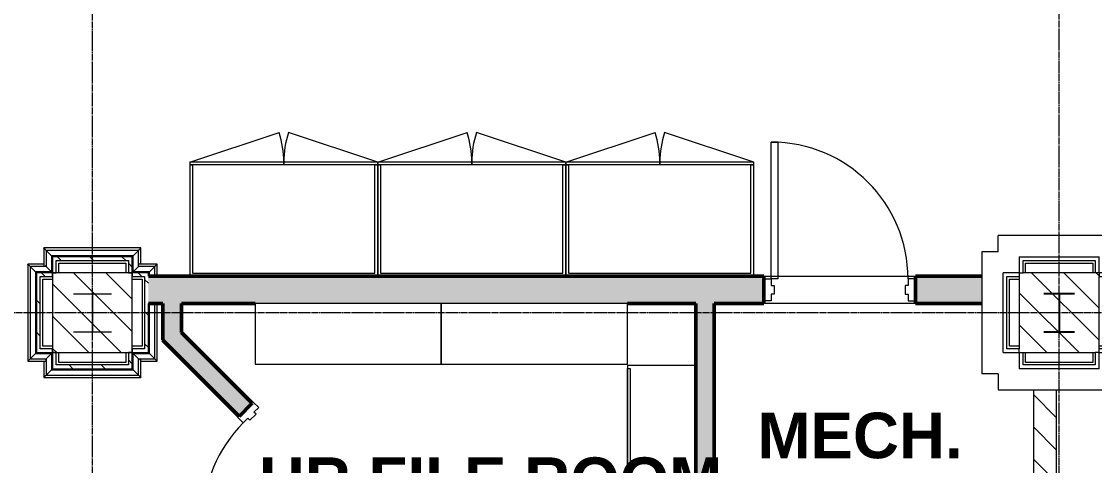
# Model space of a CAD drawing. Header units: inches. Extents: x -1205 to 1409, y -1117 to 895.
# Drawn here: x -363.5 to -81, y -269.5 to -152.6 of the extents above; entities that cross this region are included whole.
import ezdxf

# ---------------------------------------------------------------- set-up
doc = ezdxf.new("R2010")
doc.units = ezdxf.units.IN
doc.header["$MEASUREMENT"] = 0
doc.linetypes.add('Grid Line 1_4_', pattern=[0.4374999999999999, 0.2499999999999999, -0.06249999999999999, 0.06249999999999999, -0.06249999999999999])
for name, color, linetype, lineweight in [('A-AREA-IDEN', 2, 'Continuous', 9), ('A-DOOR', 31, 'Continuous', 13), ('A-DOOR-FRAM', 31, 'Continuous', 20), ('A-GENM', 13, 'Continuous', 9), ('A-WALL', 113, 'Continuous', 13), ('A-WALL-PATT', 111, 'Continuous', 13), ('I-FURN', 30, 'Continuous', 9), ('I-WALL', 2, 'Continuous', 13), ('Q-CASE', 31, 'Continuous', 9), ('S-COLS', 52, 'Continuous', 13), ('S-COLS-SYMB', 171, 'Continuous', 20), ('S-GRID', 1, 'Continuous', 9)]:
    doc.layers.add(name, color=color, linetype=linetype, lineweight=lineweight)
doc.styles.add('Arial_B', font='arialbd.ttf', dxfattribs={"height": 11.99999999999999})
pattern_1 = [(135, (0, 0), (-4.242640687119286, -4.242640687119285), [])]

# ---------------------------------------------------------------- blocks, each defined once
blk = doc.blocks.new('Decorative-Column - 8th - Standard-V6-8TH FLOOR TELECOM PLAN')
at = {"layer": 'A-GENM'}
h = blk.add_hatch(dxfattribs=at)
h.set_pattern_fill('FP_15', color=53, style=0, pattern_type=2)
h.set_pattern_definition([(135, (90.32, 229.744), (-4.242640687119286, -4.242640687119285), [])])
h.paths.add_polyline_path([(3.741907483012767, -10.00000000000045), (10.5, -10.00000000000045), (10.5, 10.99999999999954), (-10.5, 10.99999999999954), (-10.5, -10.00000000000045), (-7.307334257900492, -10.00000000000045)], flags=0)
at = {"layer": 'A-GENM', "color": 53}
for p, q in [((-16.06640652879247, 16.56640652863589), (-16.06640652879247, 20.8164065286334)), ((16.06640652863584, 20.8164065286334), (-16.06640652879248, 20.8164065286334)), ((16.06640652863583, 16.56640652879242), (16.06640652863583, 20.8164065286334)), ((-20.31640652863341, 16.5664065286359), (-20.3164065286334, -15.56640652879242)), ((-16.06640652879247, 16.56640652863589), (-20.3164065286334, 16.56640652863589)), ((-10.50000000023773, 15.25000000007866), (-10.50000000023773, 10.99999999999939)), ((-10.50000000023773, 15.25000000007866), (10.50000000008109, 15.25000000007865)), ((-9.500000000077758, 14.25000000007859), (9.500000000077737, 14.25000000007859)), ((-9.500000000077756, 11.00000000000077), (-9.500000000077756, 14.25000000007859)), ((9.500000000077739, 14.25000000007859), (9.500000000077739, 11.00000000000001)), ((10.49999999999938, 11.00000000023767), (10.49999999999938, 15.25000000007865)), ((16.06640652863583, 16.56640652879242), (20.31640652863339, 16.56640652879242)), ((20.3164065286334, -15.5664065286359), (20.31640652863339, 16.56640652879242)), ((-8.835786437785197, 10.99999999999494), (-8.835786437785197, 13.58578643778307)), ((-8.835786437785197, 13.58578643778307), (8.835786437784197, 13.58578643778307)), ((8.835786437784195, 13.58578643778306), (8.835786437784195, 10.99999999999775)), ((-14.75000000007866, -10.00000000023767), (-14.75000000007866, 11.00000000008115)), ((-10.50000000023773, 10.99999999999939), (-14.75000000007866, 10.99999999999939)), ((-13.75000000007859, 10.0000000000778), (-10.50000000000002, 10.0000000000778)), ((-13.75000000007859, -9.0000000000777), (-13.75000000007859, 10.0000000000778)), ((-13.08578643778307, -8.335786437785137), (-13.08578643778307, 9.335786437784256)), ((-13.08578643778307, 9.335786437784256), (-10.49999999999775, 9.335786437784256)), ((-10.50000000000002, 10.99999999992226), (-10.50000000000002, 10.0000000000778)), ((-10.49999999992222, 11.00000000000077), (-9.500000000077756, 11.00000000000077)), ((10.4999999999222, 11.00000000000001), (9.500000000077739, 11.00000000000001)), ((10.50000000000075, 10.99999999992216), (10.50000000000075, 10.0000000000777)), ((14.75000000007864, 11.00000000023767), (10.49999999999938, 11.00000000023767)), ((10.50000000000075, 10.0000000000777), (13.75000000007858, 10.0000000000777)), ((13.75000000007858, 10.0000000000777), (13.75000000007858, -9.000000000077796)), ((14.75000000007864, 11.00000000023767), (14.75000000007864, -10.00000000008114)), ((13.08578643778305, 1.78671442021561), (13.08578643778305, -8.335786437784256)), ((-10.49999999999494, -8.335786437785137), (-13.08578643778307, -8.335786437785137)), ((13.08578643778305, -8.335786437784254), (10.49999999999774, -8.335786437784254)), ((-14.75000000007866, -10.00000000023767), (-10.49999999999939, -10.00000000023767)), ((-10.50000000000077, -9.000000000077698), (-13.75000000007859, -9.000000000077698)), ((-10.50000000000077, -9.999999999922156), (-10.50000000000077, -9.000000000077696)), ((-10.49999999999939, -10.00000000023767), (-10.49999999999939, -14.25000000007865)), ((-10.49999999992192, -10.00000000000001), (-9.500000000077463, -10.00000000000001)), ((-9.500000000077463, -13.25000000007858), (-9.500000000077463, -10.00000000000001)), ((-8.835786437784199, -12.58578643778306), (-8.835786437784199, -9.999999999997742)), ((8.835786437785194, -9.999999999994932), (8.835786437785194, -12.58578643778306)), ((10.49999999992249, -10.00000000000076), (9.50000000007803, -10.00000000000076)), ((9.500000000078032, -10.00000000000076), (9.500000000078032, -13.25000000007858)), ((10.5, -9.999999999922254), (10.5, -9.000000000077796)), ((13.75000000007858, -9.000000000077796), (10.5, -9.000000000077796)), ((10.50000000023803, -9.999999999999384), (14.75000000007864, -9.999999999999384)), ((10.50000000023803, -14.25000000007865), (10.50000000023803, -9.999999999999385)), ((9.500000000078034, -13.25000000007858), (-9.500000000077463, -13.25000000007858)), ((8.835786437785194, -12.58578643778306), (-8.8357864377842, -12.58578643778306)), ((-16.06640652863553, -15.56640652879241), (-20.3164065286334, -15.56640652879241)), ((-16.06640652863553, -15.56640652879241), (-16.06640652863553, -19.8164065286334)), ((10.50000000023803, -14.25000000007865), (-10.50000000008078, -14.25000000007865)), ((16.06640652879278, -15.56640652863589), (20.31640652863339, -15.56640652863589)), ((16.06640652879278, -15.56640652863589), (16.06640652879278, -19.8164065286334)), ((-16.06640652863554, -19.8164065286334), (16.06640652879278, -19.8164065286334))]:
    blk.add_line(p, q, dxfattribs=at)
at = {"layer": 'S-COLS', "color": 133, "lineweight": 20}
for p, q in [((-10.5, 10.00000000007802), (-10.5, -9.000000000077693)), ((9.500000000077687, 11), (-9.5000000000777, 11)), ((10.49999999999999, -9.000000000077694), (10.49999999999999, 10.00000000007769)), ((-9.50000000007754, -9.999999999999996), (9.500000000078007, -9.999999999999998))]:
    blk.add_line(p, q, dxfattribs=at)
blk = doc.blocks.new('W-Wide Flange-Column - W10X49-1345407-8TH FLOOR TELECOM PLAN')
at = {"layer": 'S-COLS-SYMB', "color": 133}
for p, q in [((-4.999999999999999, 4.99023437500001), (4.999999999999998, 4.99023437500001)), ((-1.203093817604027e-14, 4.99023437500001), (-1.203093817604027e-14, -4.990234374999984)), ((-4.999999999999958, -4.990234374999984), (5.000000000000033, -4.990234374999984))]:
    blk.add_line(p, q, dxfattribs=at)
blk = doc.blocks.new('Generic Model Wood Closet - 8th Floor - 2_-6__ x 4_-1 1_2__-V99-8TH FLOOR TELECOM PLAN')
at = {"layer": 'Q-CASE', "color": 53}
for p, q in [((-24.74999999999978, 14.9999999999998), (-1.248308288180691, 22.76099134663855)), ((24.75000000000021, 14.9999999999998), (1.248308288180598, 22.76099134663855)), ((24.75000000000021, 14.9999999999998), (-24.74999999999978, 14.9999999999998)), ((-24.74999999999978, 14.9999999999998), (-24.74999999999978, -15.00000000000018)), ((24.00000000000021, 14.2499999999998), (-23.99999999999978, 14.2499999999998)), ((-23.99999999999978, 14.2499999999998), (-23.99999999999978, -14.25000000000018)), ((24.00000000000021, 14.2499999999998), (-23.99999999999978, 14.24999999999981)), ((-23.99999999999978, 14.24999999999981), (-23.99999999999978, -14.25000000000018)), ((24.00000000000021, -14.25000000000018), (24.00000000000021, 14.24999999999981)), ((24.00000000000021, -14.25000000000018), (24.00000000000021, 14.24999999999981)), ((24.75000000000021, -15.00000000000018), (24.75000000000021, 14.99999999999981)), ((-24.74999999999978, -15.00000000000018), (24.75000000000021, -15.00000000000018)), ((-23.99999999999978, -14.25000000000018), (24.00000000000021, -14.25000000000018)), ((-23.99999999999978, -14.25000000000018), (24.00000000000021, -14.25000000000018))]:
    blk.add_line(p, q, dxfattribs=at)
at = {"layer": 'Q-CASE', "color": 133, "lineweight": 20}
for p, q in [((2.451372438372345e-13, 14.9999999999998), (-24.74999999999978, 14.9999999999998)), ((-24.74999999999978, 14.9999999999998), (-24.74999999999978, 14.2499999999998)), ((-24.74999999999978, 14.2499999999998), (-23.99999999999986, 14.2499999999998)), ((-24.74999999999978, 14.24999999999975), (-24.74999999999978, -15.00000000000018)), ((-23.99999999999978, 14.24999999999975), (-24.74999999999978, 14.24999999999975)), ((24.75000000000021, 14.9999999999998), (2.451372438372345e-13, 14.9999999999998)), ((2.451372438372345e-13, 14.9999999999998), (2.451372438372345e-13, 14.25000000000014)), ((2.451372438372345e-13, 14.2499999999998), (2.451372438372345e-13, 14.9999999999998)), ((24.00000000000013, 14.25000000000014), (24.75000000000021, 14.25000000000014)), ((24.75000000000021, 14.25000000000014), (24.00000000000021, 14.25000000000014)), ((24.75000000000021, 14.25000000000014), (24.75000000000021, 14.9999999999998)), ((24.75000000000021, -15.00000000000018), (24.75000000000021, 14.25000000000014))]:
    blk.add_line(p, q, dxfattribs=at)
at = {"layer": 'Q-CASE', "color": 53}
for centre, radius, start, end in [((-24.74999999999977, 14.9999999999998), 24.74999999999977, 359.9999999999996, 18.2748338785185), ((24.75000000000026, 14.99999999999981), 24.75000000000027, 161.7251661214815, 179.9999999999997)]:
    blk.add_arc(centre, radius, start, end, dxfattribs=at)
blk = doc.blocks.new('Shelving - 49_ x 16_ x 96_-2607607-8TH FLOOR TELECOM PLAN')
at = {"layer": 'I-FURN', "color": 53}
for p, q in [((24.50000000000001, -4.000000000000014), (-24.49999999999995, -4.000000000000014)), ((-24.49999999999995, -4.000000000000014), (-24.49999999999995, -20.00000000000001)), ((24.50000000000001, -20.00000000000001), (24.50000000000001, -4.000000000000014)), ((-24.49999999999995, -20.00000000000001), (24.50000000000001, -20.00000000000001))]:
    blk.add_line(p, q, dxfattribs=at)
blk = doc.blocks.new('Cabinet File - Lateral 4 Drawer - 42_ x 18_ x 60_-V117-8TH FLOOR TELECOM PLAN')
at = {"layer": 'I-FURN', "color": 53}
for p, q in [((-28.08750054866472, -27.78418803418736), (-28.08750054866472, -45.78418803418753)), ((13.91249945133517, -45.78418803418753), (13.91249945133517, -27.78418803418736)), ((-27.33750054866468, -45.03418803418753), (13.1624994513353, -45.03418803418753)), ((-27.33750054866468, -45.78418803418753), (-27.33750054866468, -45.03418803418753)), ((13.1624994513353, -45.03418803418753), (13.1624994513353, -45.78418803418753)), ((-28.08750054866472, -45.78418803418753), (13.91249945133517, -45.78418803418753)), ((13.1624994513353, -45.78418803418753), (-27.33750054866468, -45.78418803418753))]:
    blk.add_line(p, q, dxfattribs=at)
blk = doc.blocks.new('Single-HM Frame - Storage 36_ - 8_ H-5348646-8TH FLOOR TELECOM PLAN')
at = {"layer": 'A-DOOR', "color": 253}
for p, q in [((-17.99999999999996, 2.874999999999924), (7.460286617916402, 28.32640085208562)), ((7.460286617916402, 28.32640085208563), (8.697507492670567, 27.08874803038136)), ((8.697507492670567, 27.08874803038136), (-16.7627791252458, 1.637347178295655)), ((-16.76277912524579, 1.637347178295655), (-17.99999999999996, 2.874999999999924))]:
    blk.add_line(p, q, dxfattribs=at)
blk.add_arc((-17.99999999999998, 2.875000000000041), 35.99999999999991, 359.9999999999996, 44.99000000000002, dxfattribs=at)
at = {"layer": 'A-DOOR-FRAM', "color": 133}
for p, q in [((-19.99999999999849, 2.874999999999921), (-17.99999999999998, 2.874999999999921)), ((-17.99999999999998, 2.874999999999921), (-17.99999999999998, 1.124999999998105)), ((17.9999999999999, 2.875000000000041), (17.9999999999999, 1.124999999998881)), ((19.99999999999989, 2.875000000000041), (17.9999999999999, 2.875000000000041)), ((-17.99999999999998, 1.124999999998105), (-17.2500000000009, 1.124999999998105)), ((-17.2500000000009, 1.124999999998105), (-17.2500000000009, -1.124999999998953)), ((17.24999999999834, 1.124999999998881), (17.24999999999834, -1.124999999998953)), ((17.9999999999999, 1.124999999998881), (17.24999999999834, 1.124999999998881)), ((-18.00000000000069, -1.124999999998953), (-18.00000000000069, -2.874999999999287)), ((-17.2500000000009, -1.124999999998953), (-18.00000000000069, -1.124999999998953)), ((17.24999999999834, -1.124999999998953), (17.99999999999993, -1.124999999998953)), ((17.99999999999993, -1.124999999998953), (17.99999999999993, -2.874999999999287)), ((-18.00000000000069, -2.874999999999287), (-19.99999999999833, -2.874999999999287)), ((17.99999999999993, -2.874999999999287), (19.99999999999999, -2.874999999999287))]:
    blk.add_line(p, q, dxfattribs=at)
blk = doc.blocks.new('Single-HM Frame - Storage 36_ - 8_ H wd-5652695-8TH FLOOR TELECOM PLAN')
at = {"layer": 'A-DOOR', "color": 253}
for p, q in [((-17.99999999999998, 2.874999999999921), (-17.99371681472506, 38.87499945168857)), ((-17.99371681472506, 38.87499945168857), (-16.24371684137908, 38.87469401907104)), ((-16.24371684137908, 38.87469401907104), (-16.25000002665401, 2.874694567382388)), ((-16.25000002665401, 2.87469456738239), (-17.99999999999998, 2.874999999999921))]:
    blk.add_line(p, q, dxfattribs=at)
blk.add_arc((-17.99999999999998, 2.875000000000041), 35.99999999999991, 359.9999999999996, 89.9900000000006, dxfattribs=at)
at = {"layer": 'A-DOOR-FRAM', "color": 133}
for p, q in [((-19.99999999999849, 2.874999999999921), (-17.99999999999998, 2.874999999999921)), ((-17.99999999999998, 2.874999999999921), (-17.99999999999998, 1.124999999998105)), ((17.9999999999999, 2.875000000000041), (17.9999999999999, 1.124999999998881)), ((19.99999999999989, 2.875000000000041), (17.9999999999999, 2.875000000000041)), ((-17.99999999999998, 1.124999999998105), (-17.2500000000009, 1.124999999998105)), ((-17.2500000000009, 1.124999999998105), (-17.2500000000009, -1.124999999998953)), ((17.24999999999834, 1.124999999998881), (17.24999999999834, -1.124999999998953)), ((17.9999999999999, 1.124999999998881), (17.24999999999834, 1.124999999998881)), ((-18.00000000000069, -1.124999999998953), (-18.00000000000069, -2.874999999999287)), ((-17.2500000000009, -1.124999999998953), (-18.00000000000069, -1.124999999998953)), ((17.24999999999834, -1.124999999998953), (17.99999999999993, -1.124999999998953)), ((17.99999999999993, -1.124999999998953), (17.99999999999993, -2.874999999999287)), ((-18.00000000000069, -2.874999999999287), (-19.99999999999833, -2.874999999999287)), ((17.99999999999993, -2.874999999999287), (19.99999999999999, -2.874999999999287))]:
    blk.add_line(p, q, dxfattribs=at)
blk = doc.blocks.new('18433_1 - AEO NY - CENTRAL_rvt-1-8TH FLOOR TELECOM PLAN')
at = {"layer": 'A-WALL-PATT', "lineweight": 9}
h = blk.add_hatch(dxfattribs=at)
h.set_pattern_fill('FP_1', color=53, style=0, pattern_type=2)
h.set_pattern_definition(pattern_1)
h.paths.add_polyline_path([(-334.3198996384721, -239.7442861473105), (-330.0698996385491, -239.7442861473105), (-330.0698996385491, -218.744286147466), (-334.3198996384714, -218.744286147466), (-334.3198996384714, -219.7442861473106), (-331.0698996383936, -219.7442861473106), (-331.0698996383936, -238.7442861474659), (-334.3198996384721, -238.7442861474659)], flags=0)
at = {"layer": 'A-WALL-PATT'}
h = blk.add_hatch(color=253, dxfattribs=at)
h.paths.add_polyline_path([(-110.6363061671059, -226.8325717271731), (-110.6363061671059, -219.5825717271732), (-128.1020835905299, -219.5825717271732), (-128.1020835905299, -226.8325717271731)], flags=0)
h.paths.add_polyline_path([(-181.1020835905299, -226.8325717271727), (-168.10208359053, -226.8325717271727), (-168.10208359053, -219.5825717271728), (-330.0698996385478, -219.5825717271725), (-330.0698996385478, -226.8325717271724), (-185.9770835905298, -226.8325717271727)], flags=0)
for points in [[(-321.3823996384709, -241.3541406935007), (-321.3823996384709, -226.8325717271724), (-326.2573996384708, -226.8325717271724), (-326.2573996384709, -236.4791406935007)], [(-181.1020835905301, -327.1450717271737), (-181.1020835905299, -226.8325717271727), (-185.9770835905298, -226.8325717271727), (-185.9770835905301, -327.1450717271737)]]:
    blk.add_hatch(color=253, dxfattribs=at).paths.add_polyline_path(points, flags=0)
h = blk.add_hatch(color=253, dxfattribs=at)
h.paths.add_polyline_path([(-271.7286619136183, -291.0078784183539), (-268.2815163553338, -287.5607328600692), (-274.4823415700588, -281.3599076453442), (-277.9294871283433, -284.8070532036289), (-273.2991385177858, -289.4374018141862)], flags=0)
h.paths.add_polyline_path([(-306.2137583758052, -256.5227819561666), (-302.7666128175207, -253.075636397882), (-321.3823996384709, -234.4598495769321), (-321.3823996384709, -241.3541406935007), (-306.4933566677319, -256.2431836642399)], flags=0)
at = {"layer": 'A-WALL-PATT', "lineweight": 9}
h = blk.add_hatch(dxfattribs=at)
h.set_pattern_fill('FP_1', color=53, style=0, pattern_type=2)
h.set_pattern_definition(pattern_1)
h.paths.add_polyline_path([(-97.10208359052994, -327.1450717271734), (-90.97708359053006, -327.1450717271734), (-90.97708359052989, -249.5606926760223), (-97.10208359052977, -249.5606926760223), (-97.10208359052977, -256.2431836642399)], flags=0)
at = {"layer": 'S-COLS', "lineweight": 9}
h = blk.add_hatch(dxfattribs=at)
h.set_pattern_fill('FP_1', color=53, style=0, pattern_type=2)
h.set_pattern_definition(pattern_1)
h.paths.add_polyline_path([(-335.3198996383931, -218.7442861473896), (-334.3198996385485, -218.7442861473896), (-334.3198996385485, -214.4942861474665), (-355.319899638393, -214.4942861474665), (-355.319899638393, -218.7442861473889), (-354.3198996385486, -218.7442861473889), (-354.3198996385486, -215.494286147311), (-335.3198996383931, -215.494286147311)], flags=0)
h = blk.add_hatch(dxfattribs=at)
h.set_pattern_fill('FP_1', color=53, style=0, pattern_type=2)
h.set_pattern_definition(pattern_1)
h.paths.add_polyline_path([(-355.3198996384702, -239.7442861473105), (-355.3198996384702, -238.7442861474659), (-358.5698996385481, -238.7442861474659), (-358.5698996385481, -219.7442861473102), (-355.3198996384696, -219.7442861473102), (-355.3198996384696, -218.744286147466), (-359.5698996383927, -218.744286147466), (-359.5698996383925, -239.7442861473105)], flags=0)
h = blk.add_hatch(dxfattribs=at)
h.set_pattern_fill('FP_1', color=53, style=0, pattern_type=2)
h.set_pattern_definition(pattern_1)
h.paths.add_polyline_path([(-334.3198996384708, -239.7442861473882), (-334.3198996384708, -218.7442861473882), (-355.3198996384708, -218.7442861473882), (-355.3198996384708, -239.7442861473882), (-340.7105521964641, -239.7442861473882)], flags=0)
h = blk.add_hatch(dxfattribs=at)
h.set_pattern_fill('FP_1', color=53, style=0, pattern_type=2)
h.set_pattern_definition(pattern_1)
h.paths.add_polyline_path([(-351.7597939373773, -243.99428614731), (-334.3198996385485, -243.99428614731), (-334.3198996385485, -239.7442861473876), (-335.3198996383929, -239.7442861473876), (-335.3198996383929, -242.9942861474654), (-354.3198996385484, -242.9942861474654), (-354.3198996385484, -239.7442861473869), (-355.319899638393, -239.7442861473869), (-355.319899638393, -243.99428614731)], flags=0)
at = {"layer": 'A-WALL', "color": 133, "lineweight": 20}
for p, q in [((-330.0698996385489, -218.7442861474657), (-334.3198996384712, -218.7442861474657)), ((-334.3198996384712, -218.7442861474657), (-334.3198996384712, -219.7442861473102)), ((-334.3198996384712, -219.7442861473102), (-331.0698996383933, -219.7442861473102)), ((-331.0698996383933, -219.7442861473102), (-331.0698996383933, -238.7442861474657)), ((-330.0698996385489, -219.5825717271721), (-330.0698996385489, -218.7442861474657)), ((-330.0698996385488, -239.7442861473101), (-330.0698996385488, -226.8325717271721)), ((-334.3198996384719, -238.7442861474656), (-334.3198996384719, -239.7442861473101)), ((-331.0698996383933, -238.7442861474657), (-334.3198996384719, -238.7442861474656)), ((-334.3198996384719, -239.7442861473101), (-330.0698996385488, -239.7442861473101))]:
    blk.add_line(p, q, dxfattribs=at)
at = {"layer": 'I-WALL', "color": 213, "lineweight": 50}
for p, q in [((-168.1020835905298, -219.5825717271726), (-330.0698996385475, -219.5825717271721)), ((-168.1020835905298, -226.8325717271726), (-168.1020835905298, -219.5825717271726)), ((-110.6363061671058, -219.5825717271728), (-128.1020835905298, -219.5825717271728)), ((-128.1020835905298, -219.5825717271728), (-128.1020835905298, -226.8325717271728)), ((-330.0698996385476, -226.8325717271721), (-326.2573996384706, -226.8325717271721)), ((-326.2573996384706, -226.8325717271721), (-326.2573996384706, -236.4791406935006)), ((-321.3823996384705, -226.8325717271721), (-301.9770835905301, -226.8325717271722)), ((-321.3823996384706, -234.4598495769318), (-321.3823996384706, -226.8325717271722)), ((-203.9770835905299, -226.8325717271725), (-185.9770835905298, -226.8325717271726)), ((-185.9770835905298, -226.8325717271726), (-185.9770835905299, -327.1450717271733)), ((-181.1020835905298, -226.8325717271726), (-168.1020835905298, -226.8325717271726)), ((-181.1020835905299, -327.1450717271733), (-181.1020835905298, -226.8325717271726)), ((-128.1020835905298, -226.8325717271728), (-110.6363061671058, -226.8325717271728)), ((-302.7666128175205, -253.075636397882), (-321.3823996384706, -234.4598495769318)), ((-326.2573996384706, -236.4791406935006), (-321.3823996384706, -241.3541406935006)), ((-321.3823996384706, -241.3541406935007), (-306.2137583758049, -256.5227819561665)), ((-306.2137583758049, -256.5227819561665), (-302.7666128175205, -253.075636397882))]:
    blk.add_line(p, q, dxfattribs=at)
at = {"layer": 'I-WALL', "color": 253}
for p, q in [((-168.1020835905298, -219.5825717271726), (-128.1020835905298, -219.5825717271728)), ((-128.1020835905298, -226.8325717271728), (-168.1020835905298, -226.8325717271726))]:
    blk.add_line(p, q, dxfattribs=at)
at = {"layer": 'I-WALL', "color": 133, "lineweight": 20}
for p, q in [((-97.10208359052982, -249.5606926760219), (-97.10208359052994, -327.1450717271731)), ((-90.97708359052994, -327.1450717271731), (-90.97708359052982, -249.5606926760219))]:
    blk.add_line(p, q, dxfattribs=at)
at = {"layer": 'S-COLS', "color": 53, "lineweight": 9}
for p, q in [((-357.6091132008443, -212.2050725850151), (-357.6091132008443, -217.0800725850144)), ((-332.0306860760974, -212.2050725850151), (-357.6091132008443, -212.2050725850151)), ((-355.5698996384708, -214.2442861473879), (-356.9841132008439, -212.8300725850148)), ((-356.9841132008439, -212.8300725850148), (-356.9841132008439, -217.0800725850145)), ((-332.6556860760972, -212.8300725850148), (-356.9841132008439, -212.8300725850148)), ((-355.5698996384708, -214.2442861473879), (-355.5698996384708, -218.4942861473876)), ((-334.0698996384703, -214.2442861473879), (-355.5698996384708, -214.2442861473879)), ((-334.0698996384703, -214.2442861473879), (-332.6556860760972, -212.8300725850148)), ((-334.0698996384703, -218.4942861473868), (-334.0698996384703, -214.2442861473879)), ((-332.6556860760972, -217.0800725850137), (-332.6556860760972, -212.8300725850148)), ((-332.0306860760974, -216.4568539055504), (-332.0306860760974, -212.2050725850151)), ((-361.859113200844, -216.4550725850147), (-361.859113200844, -242.0334997097615)), ((-357.6073318803087, -216.4550725850147), (-361.8591132008439, -216.4550725850147)), ((-359.8198996384705, -218.4942861473876), (-361.2341132008437, -217.0800725850144)), ((-361.2341132008437, -217.0800725850144), (-361.2341132008437, -241.4084997097612)), ((-356.9841132008433, -217.0800725850144), (-361.2341132008437, -217.0800725850144)), ((-355.5698996384703, -218.4942861473876), (-356.9841132008433, -217.0800725850144)), ((-353.6556860762557, -218.7442861473929), (-353.6556860762557, -216.1584997096048)), ((-353.6556860762557, -216.1584997096048), (-335.9841132006864, -216.1584997096048)), ((-335.9841132006864, -216.1584997096048), (-335.9841132006864, -218.7442861473901)), ((-334.0698996384702, -218.4942861473872), (-332.6556860760973, -217.0800725850142)), ((-327.7806860760978, -216.4550725850147), (-332.6556860760975, -216.4550725850147)), ((-328.4056860760975, -217.0800725850146), (-332.6556860760973, -217.0800725850146)), ((-329.8198996384706, -218.4942861473877), (-328.4056860760975, -217.0800725850146)), ((-328.4056860760975, -219.5825717271721), (-328.4056860760975, -217.0800725850146)), ((-327.7806860760978, -219.5825717271725), (-327.7806860760978, -216.4550725850147)), ((-359.8198996384705, -218.4942861473876), (-359.8198996384705, -239.994286147388)), ((-355.5698996384701, -218.4942861473876), (-359.8198996384705, -218.4942861473876)), ((-329.8198996384706, -218.4942861473877), (-334.0698996384704, -218.4942861473877)), ((-329.8198996384706, -219.5825717271721), (-329.8198996384706, -218.4942861473877)), ((-357.9056860762536, -238.080072585173), (-357.9056860762536, -220.4084997096036)), ((-357.9056860762536, -220.4084997096036), (-355.3198996384683, -220.4084997096036)), ((-334.3198996384756, -220.4084997096027), (-331.7341132006875, -220.4084997096027)), ((-331.7341132006875, -220.4084997096027), (-331.7341132006875, -238.0800725851721)), ((-329.8198996384706, -239.9942861473882), (-329.8198996384706, -226.8325717271721)), ((-328.4056860760975, -241.4084997097613), (-328.4056860760975, -226.8325717271721)), ((-327.7806860760978, -242.0334997097618), (-327.7806860760978, -226.8325717271724)), ((-359.8198996384705, -239.994286147388), (-361.2341132008437, -241.4084997097612)), ((-359.8198996384705, -239.994286147388), (-355.5698996384708, -239.994286147388)), ((-355.3198996384655, -238.080072585173), (-357.9056860762536, -238.080072585173)), ((-355.5698996384708, -239.9942861473879), (-356.984113200844, -241.408499709761)), ((-355.5698996384708, -239.9942861473879), (-355.5698996384708, -244.2442861473878)), ((-353.6556860762548, -242.3300725851709), (-353.6556860762548, -239.7442861473856)), ((-335.9841132006854, -239.7442861473828), (-335.9841132006854, -242.3300725851709)), ((-331.7341132006875, -238.0800725851721), (-334.3198996384728, -238.0800725851721)), ((-334.0698996384703, -239.9942861473881), (-329.8198996384706, -239.9942861473881)), ((-334.0698996384702, -239.9942861473879), (-332.6556860760971, -241.4084997097613)), ((-334.0698996384703, -244.2442861473878), (-334.0698996384703, -239.9942861473881)), ((-329.8198996384706, -239.9942861473882), (-328.4056860760975, -241.4084997097613)), ((-361.859113200844, -242.0334997097615), (-356.9841132008442, -242.0334997097615)), ((-361.2341132008437, -241.4084997097612), (-356.9841132008439, -241.4084997097612)), ((-357.6091132008443, -242.031718389226), (-357.6091132008443, -246.283499709761)), ((-356.9841132008439, -241.408499709761), (-356.9841132008439, -245.658499709761)), ((-335.9841132006854, -242.3300725851709), (-353.6556860762548, -242.3300725851709)), ((-332.6556860760971, -241.4084997097613), (-328.4056860760975, -241.4084997097613)), ((-332.6556860760972, -245.658499709761), (-332.6556860760972, -241.4084997097613)), ((-332.032467396633, -242.0334997097615), (-327.7806860760978, -242.0334997097615)), ((-332.0306860760974, -246.283499709761), (-332.0306860760974, -241.4084997097613)), ((-355.5698996384708, -244.2442861473878), (-356.9841132008439, -245.658499709761)), ((-356.9841132008439, -245.658499709761), (-332.6556860760972, -245.658499709761)), ((-355.5698996384708, -244.2442861473878), (-334.0698996384703, -244.2442861473878)), ((-334.0698996384703, -244.2442861473878), (-332.6556860760972, -245.658499709761)), ((-357.6091132008443, -246.283499709761), (-332.0306860760974, -246.283499709761))]:
    blk.add_line(p, q, dxfattribs=at)
at = {"layer": 'S-COLS', "color": 133, "lineweight": 20}
for p, q in [((-334.3198996385483, -214.4942861474661), (-355.3198996383928, -214.4942861474661)), ((-355.3198996383928, -214.4942861474661), (-355.3198996383928, -218.7442861473884)), ((-334.3198996385483, -218.7442861473892), (-334.3198996385483, -214.4942861474661)), ((-354.3198996385483, -218.7442861473884), (-354.3198996385483, -215.4942861473106)), ((-354.3198996385483, -215.4942861473106), (-335.3198996383928, -215.4942861473106)), ((-335.3198996383928, -215.4942861473106), (-335.3198996383928, -218.7442861473892)), ((-355.3198996384692, -218.7442861474656), (-359.5698996383923, -218.7442861474656)), ((-359.5698996383923, -218.7442861474656), (-359.5698996383923, -239.74428614731)), ((-358.5698996385478, -238.7442861474656), (-358.5698996385478, -219.7442861473101)), ((-358.5698996385478, -219.7442861473101), (-355.3198996384692, -219.7442861473101)), ((-355.3198996384692, -219.7442861473101), (-355.3198996384692, -218.7442861474656)), ((-355.3198996383928, -218.7442861473884), (-354.3198996385483, -218.7442861473884)), ((-334.3198996384705, -218.7442861473878), (-355.3198996384705, -218.7442861473878)), ((-355.3198996384705, -218.7442861473878), (-355.3198996384705, -239.7442861473878)), ((-335.3198996383928, -218.7442861473892), (-334.3198996385483, -218.7442861473892)), ((-334.3198996384705, -239.7442861473878), (-334.3198996384705, -218.7442861473878)), ((-359.5698996383923, -239.74428614731), (-355.31989963847, -239.74428614731)), ((-355.31989963847, -238.7442861474655), (-358.5698996385478, -238.7442861474656)), ((-355.31989963847, -239.74428614731), (-355.31989963847, -238.7442861474655)), ((-354.3198996385482, -239.7442861473865), (-355.3198996383927, -239.7442861473865)), ((-355.3198996383927, -239.7442861473865), (-355.3198996383927, -243.9942861473096)), ((-355.3198996384705, -239.7442861473878), (-334.3198996384705, -239.7442861473878)), ((-354.3198996385482, -242.9942861474651), (-354.3198996385482, -239.7442861473865)), ((-334.3198996385482, -239.7442861473873), (-335.3198996383927, -239.7442861473873)), ((-335.3198996383927, -239.7442861473873), (-335.3198996383927, -242.9942861474651)), ((-334.3198996385482, -243.9942861473095), (-334.3198996385482, -239.7442861473873)), ((-355.3198996383927, -243.9942861473096), (-334.3198996385482, -243.9942861473095)), ((-335.3198996383927, -242.9942861474651), (-354.3198996385482, -242.9942861474651))]:
    blk.add_line(p, q, dxfattribs=at)
at = {"layer": 'S-COLS', "color": 53, "lineweight": 9}
for points, knots in [([(-356.9841132008439, -212.8300725850148), (-357.0386547399688, -212.7743146495554), (-357.1204596746293, -212.6939439870561), (-357.2239742743936, -212.5902538505318), (-357.2852512576383, -212.5287863781002), (-357.3315924839046, -212.4828515043577), (-357.3759506107842, -212.4381755478592), (-357.417044916586, -212.3970252700186), (-357.4543485605343, -212.3600544308218), (-357.4889683643539, -212.3251892961613), (-357.5269274960332, -212.287239612819), (-357.5631879471043, -212.2511025617915), (-357.5983349076723, -212.2157880474139), (-357.6091132007962, -212.2050725698131), (-357.6091132008439, -212.2050725850148)], [0, 0, 0, 0, 0.08333333333333333, 0.125, 0.1666666666666667, 0.1875, 0.2083333333333333, 0.25, 0.2708333333333333, 0.2916666666666666, 0.3333333333333333, 0.375, 0.4166666666666667, 0.5, 0.5, 0.5, 0.5]), ([(-332.6556860760973, -212.8300725850148), (-332.5999281406379, -212.7755310458899), (-332.5195574781386, -212.6937261112293), (-332.4158673416143, -212.5902115114649), (-332.3543998691826, -212.5289345282206), (-332.3084649954401, -212.4825933019542), (-332.2637890389414, -212.4382351750748), (-332.222638761101, -212.3971408692722), (-332.1856679219042, -212.3598372253244), (-332.1508027872435, -212.325217421505), (-332.1128531039011, -212.2872582898251), (-332.0767160528738, -212.2509978387544), (-332.0414015384964, -212.2158508781864), (-332.0306860608956, -212.2050725850619), (-332.0306860760973, -212.2050725850148)], [0, 0, 0, 0, 0.08333333333333333, 0.125, 0.1666666666666667, 0.1875, 0.2083333333333333, 0.25, 0.2708333333333333, 0.2916666666666666, 0.3333333333333333, 0.375, 0.4166666666666667, 0.5, 0.5, 0.5, 0.5]), ([(-361.2341132008437, -217.0800725850145), (-361.2886547399685, -217.0243146495551), (-361.3704596746291, -216.9439439870558), (-361.4739742743936, -216.8402538505316), (-361.5352512576378, -216.7787863780999), (-361.5815924839044, -216.7328515043573), (-361.6259506107835, -216.6881755478587), (-361.6670449165861, -216.6470252700184), (-361.7043485605342, -216.6100544308215), (-361.7389683643532, -216.575189296161), (-361.7769274960331, -216.5372396128185), (-361.8131879471041, -216.5011025617911), (-361.848334907672, -216.4657880474136), (-361.8591132007961, -216.4550725698129), (-361.8591132008436, -216.4550725850145)], [0, 0, 0, 0, 0.08333333333333333, 0.125, 0.1666666666666667, 0.1875, 0.2083333333333333, 0.25, 0.2708333333333333, 0.2916666666666666, 0.3333333333333333, 0.375, 0.4166666666666667, 0.5, 0.5, 0.5, 0.5]), ([(-357.5951781219782, -216.46900766388), (-357.5993486230507, -216.4645167245049), (-357.6052302349744, -216.4575316596116), (-357.6073282380924, -216.4550749781077), (-357.6073318770507, -216.4550725851468), (-357.6073318801311, -216.4550725853256)], [0.4444444444444444, 0.4444444444444444, 0.4444444444444444, 0.4444444444444444, 0.4722222222222222, 0.5, 0.5000562885120418, 0.5000562885120418, 0.5000562885120418, 0.5000562885120418]), ([(-357.1699885442612, -216.8941972415952), (-357.1851436294185, -216.8788647055), (-357.2121318578011, -216.8517100173694), (-357.2390231928463, -216.8251572339023), (-357.2507640999488, -216.8135643756349)], [0.1111111111111111, 0.1111111111111111, 0.1111111111111111, 0.1111111111111111, 0.1388888888888889, 0.1607282620159965, 0.1607282620159965, 0.1607282620159965, 0.1607282620159965]), ([(-332.3416952226214, -216.7655138188529), (-332.3398388466046, -216.7636530048757), (-332.3307813431464, -216.7545835324833), (-332.3146271571318, -216.7385009215727), (-332.300442705493, -216.7246694048713), (-332.293411606622, -216.717798115538)], [0.1908700453028934, 0.1908700453028934, 0.1908700453028934, 0.1908700453028934, 0.1944444444444444, 0.2083333333333333, 0.2222222222222222, 0.2222222222222222, 0.2222222222222222, 0.2222222222222222]), ([(-332.0446211549629, -216.46900766388), (-332.0401302155877, -216.4648371628076), (-332.033145150694, -216.4589555508845), (-332.0306884691918, -216.4568575477648), (-332.0306860762296, -216.4568539088077), (-332.0306860764084, -216.4568539057274)], [0.4444444444444444, 0.4444444444444444, 0.4444444444444444, 0.4444444444444444, 0.4722222222222222, 0.5, 0.500056288511882, 0.500056288511882, 0.500056288511882, 0.500056288511882]), ([(-328.4056860760975, -217.0800725850146), (-328.3499281406381, -217.0255310458897), (-328.2695574781388, -216.9437261112292), (-328.1658673416146, -216.8402115114647), (-328.1043998691828, -216.7789345282204), (-328.0584649954403, -216.732593301954), (-328.0137890389419, -216.6882351750745), (-327.9726387611016, -216.647140869272), (-327.9356679219045, -216.6098372253242), (-327.9008027872439, -216.5752174215046), (-327.862853103902, -216.5372582898254), (-327.8267160528741, -216.500997838754), (-327.7914015384966, -216.4658508781864), (-327.7806860608958, -216.4550725850617), (-327.7806860760975, -216.4550725850146)], [0, 0, 0, 0, 0.08333333333333333, 0.125, 0.1666666666666667, 0.1875, 0.2083333333333333, 0.25, 0.2708333333333333, 0.2916666666666666, 0.3333333333333333, 0.375, 0.4166666666666667, 0.5, 0.5, 0.5, 0.5]), ([(-361.2341132008437, -241.4084997097612), (-361.289871136303, -241.463041248886), (-361.3702417988023, -241.5448461835466), (-361.4739319353266, -241.648360783311), (-361.5353994077583, -241.7096377665554), (-361.5813342815007, -241.7559789928218), (-361.6260102379996, -241.8003371197013), (-361.6671605158392, -241.8414314255033), (-361.7041313550368, -241.8787350694516), (-361.738996489697, -241.913354873271), (-361.7769461730393, -241.9513140049505), (-361.8130832240669, -241.9875744560215), (-361.8483977384445, -242.0227214165897), (-361.859113216045, -242.0334997097138), (-361.8591132008436, -242.0334997097611)], [0, 0, 0, 0, 0.08333333333333333, 0.125, 0.1666666666666667, 0.1875, 0.2083333333333333, 0.25, 0.2708333333333333, 0.2916666666666666, 0.3333333333333333, 0.375, 0.4166666666666667, 0.5, 0.5, 0.5, 0.5]), ([(-357.5951781219783, -242.0195646308955), (-357.5996690613535, -242.023735131968), (-357.6066541262563, -242.0296167438881), (-357.6091108077313, -242.0317147470173), (-357.6091132007116, -242.0317183859679), (-357.6091132005327, -242.0317183890482)], [0.4444444444444444, 0.4444444444444444, 0.4444444444444444, 0.4444444444444444, 0.4722222222222222, 0.5, 0.5000562885120259, 0.5000562885120259, 0.5000562885120259, 0.5000562885120259]), ([(-357.1699885442627, -241.594375053179), (-357.1853210803577, -241.6095301383363), (-357.2124757684884, -241.6365183667187), (-357.2390285519556, -241.6634097017637), (-357.2506214102229, -241.6751506088661)], [0.1111111111111111, 0.1111111111111111, 0.1111111111111111, 0.1111111111111111, 0.1388888888888889, 0.1607282620158849, 0.1607282620158849, 0.1607282620158849, 0.1607282620158849]), ([(-332.4698107326789, -241.5943750531796), (-332.4546556475216, -241.6097075892746), (-332.4276674191393, -241.6368622774054), (-332.4007760840944, -241.6634150608724), (-332.389035176992, -241.6750079191397)], [0.1111111111111111, 0.1111111111111111, 0.1111111111111111, 0.1111111111111111, 0.1388888888888889, 0.1607282620157733, 0.1607282620157733, 0.1607282620157733, 0.1607282620157733]), ([(-332.0446211549628, -242.0195646308956), (-332.0404506538903, -242.0240555702708), (-332.0345690419665, -242.0310406351697), (-332.0324710388487, -242.0334973166565), (-332.0324673998903, -242.0334997096289), (-332.03246739681, -242.03349970945)], [0.4444444444444444, 0.4444444444444444, 0.4444444444444444, 0.4444444444444444, 0.4722222222222222, 0.5, 0.5000562885121006, 0.5000562885121006, 0.5000562885121006, 0.5000562885121006]), ([(-328.4056860760975, -241.4084997097613), (-328.3511445369726, -241.4642576452206), (-328.2693396023121, -241.54462830772), (-328.1658250025475, -241.6483184442442), (-328.1045480193034, -241.7097859166759), (-328.0582067930368, -241.7557207904185), (-328.0138486661577, -241.8003967469171), (-327.9727543603548, -241.8415470247572), (-327.9354507164071, -241.8785178639543), (-327.9008309125876, -241.9133829986147), (-327.8628717809076, -241.9513326819569), (-327.8266113298371, -241.9874697329846), (-327.791464369269, -242.0227842473623), (-327.7806860761447, -242.0334997249627), (-327.7806860760975, -242.0334997097613)], [0, 0, 0, 0, 0.08333333333333333, 0.125, 0.1666666666666667, 0.1875, 0.2083333333333333, 0.25, 0.2708333333333333, 0.2916666666666666, 0.3333333333333333, 0.375, 0.4166666666666667, 0.5, 0.5, 0.5, 0.5]), ([(-356.9841132008439, -245.658499709761), (-357.0398711363032, -245.7130412488858), (-357.1202417988026, -245.7948461835464), (-357.2239319353268, -245.8983607833109), (-357.2853994077585, -245.9596377665551), (-357.3313342815011, -246.0059789928217), (-357.3760102379999, -246.0503371197008), (-357.4171605158397, -246.0914314255034), (-357.454131355037, -246.1287350694514), (-357.4889964896972, -246.1633548732708), (-357.5269461730397, -246.2013140049503), (-357.5630832240673, -246.2375744560214), (-357.5983977384449, -246.2727214165896), (-357.609113216045, -246.2834997097135), (-357.6091132008439, -246.2834997097609)], [0, 0, 0, 0, 0.08333333333333333, 0.125, 0.1666666666666667, 0.1875, 0.2083333333333333, 0.25, 0.2708333333333333, 0.2916666666666666, 0.3333333333333333, 0.375, 0.4166666666666667, 0.5, 0.5, 0.5, 0.5]), ([(-332.6556860760972, -245.658499709761), (-332.6011445369724, -245.7142576452203), (-332.5193396023117, -245.7946283077196), (-332.4158250025474, -245.8983184442439), (-332.354548019303, -245.9597859166755), (-332.3082067930367, -246.005720790418), (-332.2638486661569, -246.0503967469167), (-332.2227543603547, -246.0915470247569), (-332.1854507164068, -246.128517863954), (-332.1508309125873, -246.1633829986144), (-332.1128717809078, -246.2013326819566), (-332.0766113298368, -246.2374697329843), (-332.0414643692689, -246.272784247362), (-332.0306860761444, -246.2834997249624), (-332.0306860760972, -246.2834997097609)], [0, 0, 0, 0, 0.08333333333333333, 0.125, 0.1666666666666667, 0.1875, 0.2083333333333333, 0.25, 0.2708333333333333, 0.2916666666666666, 0.3333333333333333, 0.375, 0.4166666666666667, 0.5, 0.5, 0.5, 0.5])]:
    blk.add_open_spline(points, degree=3, knots=knots, dxfattribs=at)
at = {"layer": 'S-GRID', "linetype": 'Grid Line 1_4_'}
for p, q in [((-344.8198996384722, -529.3692861473864), (-344.81989963847, 870.8504912189065)), ((-90.31989963847403, -477.8692861473942), (-90.31989963847187, 870.8504912189062)), ((965.7902260333522, -229.2442861473899), (-931.8233718135943, -229.2442861473838))]:
    blk.add_line(p, q, dxfattribs=at)
at = {"color": 53, "lineweight": 9}
for name, p in [('Generic Model Wood Closet - 8th Floor - 2_-6__ x 4_-1 1_2__-V99-8TH FLOOR TELECOM PLAN', (-294.4448996384717, -204.5825717271705)), ('Generic Model Wood Closet - 8th Floor - 2_-6__ x 4_-1 1_2__-V99-8TH FLOOR TELECOM PLAN', (-244.9448996384718, -204.582571727171)), ('Generic Model Wood Closet - 8th Floor - 2_-6__ x 4_-1 1_2__-V99-8TH FLOOR TELECOM PLAN', (-195.4448996384714, -204.5825717271711)), ('Single-HM Frame - Storage 36_ - 8_ H wd-5652695-8TH FLOOR TELECOM PLAN', (-148.1020835905297, -223.2075717271727)), ('Decorative-Column - 8th - Standard-V6-8TH FLOOR TELECOM PLAN', (-90.31989963847244, -229.7442861473884)), ('W-Wide Flange-Column - W10X49-1345407-8TH FLOOR TELECOM PLAN', (-344.8198996384718, -229.2442861473892)), ('Shelving - 49_ x 16_ x 96_-2607607-8TH FLOOR TELECOM PLAN', (-277.4770835905302, -222.8325717271726)), ('Shelving - 49_ x 16_ x 96_-2607607-8TH FLOOR TELECOM PLAN', (-228.4770835905299, -222.8325717271728))]:
    blk.add_blockref(name, p, dxfattribs=at)
for name, p, rotation in [('Cabinet File - Lateral 4 Drawer - 42_ x 18_ x 60_-V117-8TH FLOOR TELECOM PLAN', (-158.1928955563424, -271.232572275838), 270.0000000000002), ('Single-HM Frame - Storage 36_ - 8_ H-5348646-8TH FLOOR TELECOM PLAN', (-290.3480499729318, -268.9413448007552), 134.9999999999999)]:
    blk.add_blockref(name, p, dxfattribs=dict(at, rotation=rotation))
blk = doc.blocks.new('W-Wide Flange-Column - W10X49-835080-8TH FLOOR TELECOM PLAN')
at = {"layer": 'S-COLS-SYMB', "color": 63, "lineweight": 25}
for p, q in [((-4.010000000000002, 5.05000000000001), (4.009999999999995, 5.05000000000001)), ((-1.204320005865852e-14, 5.05000000000001), (-1.204320005865852e-14, -5.049999999999986)), ((-4.00999999999995, -5.049999999999986), (4.01000000000004, -5.049999999999986))]:
    blk.add_line(p, q, dxfattribs=at)
blk = doc.blocks.new('5649_structural model_2019_rvt-1-8TH FLOOR TELECOM PLAN')
at = {"color": 123, "lineweight": 13}
blk.add_blockref('W-Wide Flange-Column - W10X49-835080-8TH FLOOR TELECOM PLAN', (-90.31989963847488, -229.2442861473878), dxfattribs=at)

msp = doc.modelspace()

# ---------------------------------------------------------------- block references
at = {"lineweight": 5}
msp.add_blockref('18433_1 - AEO NY - CENTRAL_rvt-1-8TH FLOOR TELECOM PLAN', (0, 0), dxfattribs=at)

# ---------------------------------------------------------------- next in the draw order: block references
msp.add_blockref('5649_structural model_2019_rvt-1-8TH FLOOR TELECOM PLAN', (0, 0), dxfattribs=at)

# ---------------------------------------------------------------- next in the draw order: texts
at = {"layer": 'A-AREA-IDEN', "char_height": 11.99999999999999, "attachment_point": 1, "style": 'Arial_B'}
for s, insert, width in [('MECH.', (-169.7364653976794, -255.5472351747957), 65.75099999999992), ('HR FILE ROOM', (-300.9912675522178, -267.3425870433293), 148.1669999999998)]:
    msp.add_mtext(s, dxfattribs=dict(at, insert=insert, width=width))

doc.saveas('drawing.dxf')
